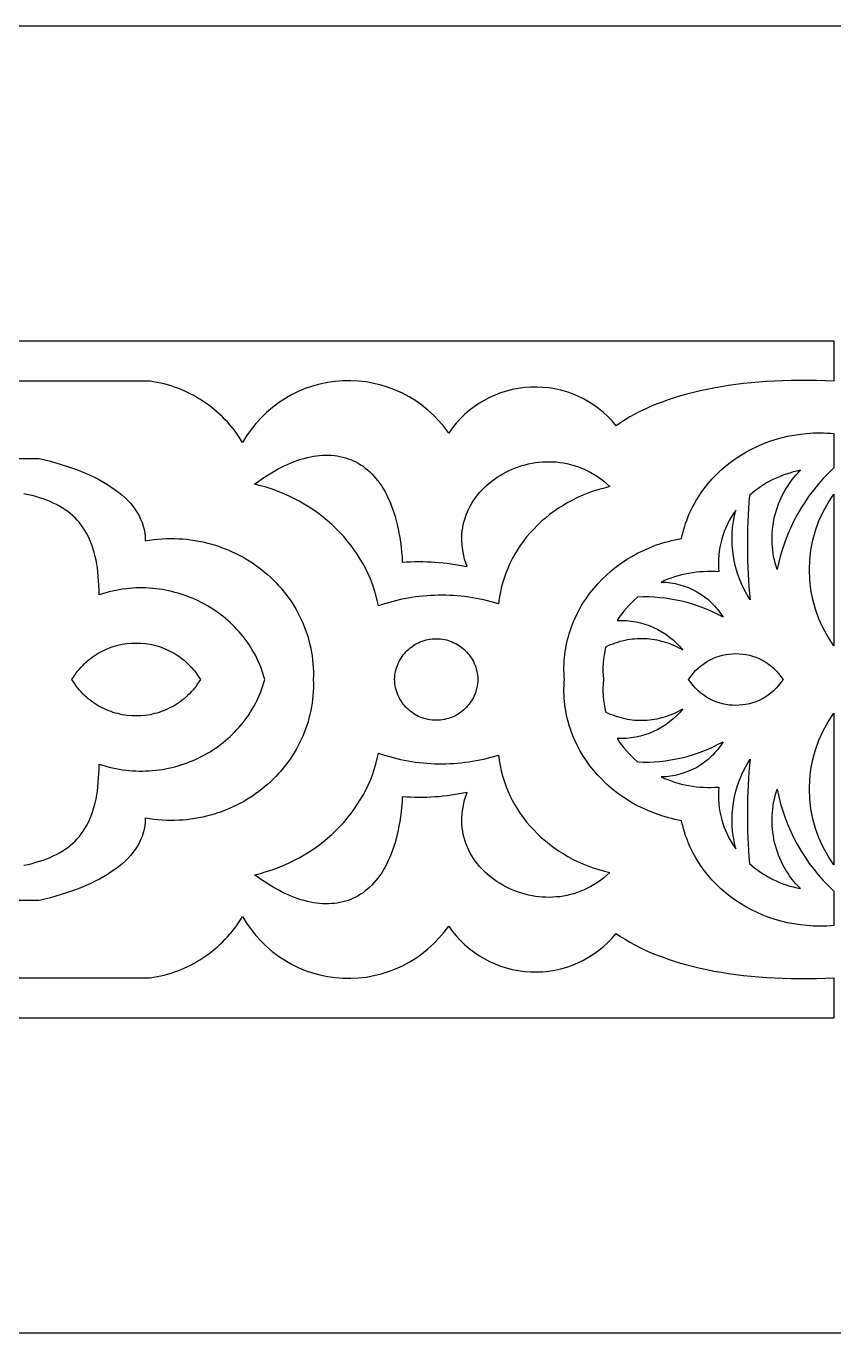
# Model space of a CAD drawing. Extents: x -375 to 375, y -213 to -78.
# Drawn here: x -83.4 to 0, y -212.5 to -77.5 of the extents above; entities that cross this region are included whole.
import ezdxf

# ---------------------------------------------------------------- set-up
doc = ezdxf.new("R2010")
doc.units = 0
doc.layers.add('LAYER_1', color=18, linetype='CONTINUOUS')

msp = doc.modelspace()

# ---------------------------------------------------------------- linework, layer by layer
at = {"layer": 'LAYER_1'}
for points in [[(-375, -212.51), (375, -212.51), (375, -77.51), (-375, -77.51)], [(-59.83, -124.84), (-59.48, -124.58), (-59.13, -124.33), (-58.78, -124.09), (-58.43, -123.87), (-58.09, -123.65), (-57.74, -123.45), (-57.4, -123.26), (-57.05, -123.08), (-56.71, -122.92), (-56.37, -122.76), (-56.04, -122.62), (-55.7, -122.49), (-55.37, -122.37), (-55.04, -122.26), (-54.71, -122.17), (-54.38, -122.08), (-54.06, -122.01), (-53.74, -121.95), (-53.42, -121.91), (-53.11, -121.87), (-52.8, -121.85), (-52.49, -121.84), (-52.19, -121.84), (-51.89, -121.85), (-51.59, -121.88), (-51.3, -121.92), (-51.01, -121.97), (-50.73, -122.03), (-50.45, -122.11), (-50.17, -122.2), (-49.9, -122.3), (-49.64, -122.41), (-49.38, -122.54), (-49.13, -122.68), (-48.88, -122.83), (-48.63, -122.99), (-48.39, -123.17), (-48.16, -123.36), (-47.93, -123.56), (-47.71, -123.77), (-47.5, -124), (-47.29, -124.24), (-47.09, -124.5), (-46.89, -124.76), (-46.7, -125.04), (-46.52, -125.34), (-46.35, -125.64), (-46.18, -125.96), (-46.02, -126.3), (-45.86, -126.64), (-45.72, -127), (-45.58, -127.37), (-45.45, -127.76), (-45.32, -128.16), (-45.21, -128.57), (-45.1, -129), (-45.01, -129.44), (-44.92, -129.89), (-44.84, -130.36), (-44.76, -130.84), (-44.7, -131.33), (-44.65, -131.84), (-44.6, -132.36), (-44.57, -132.89), (-44.14, -132.86), (-43.72, -132.84), (-43.3, -132.83), (-42.88, -132.82), (-42.46, -132.83), (-42.04, -132.84), (-41.62, -132.85), (-41.2, -132.88), (-40.78, -132.91), (-40.36, -132.95), (-39.94, -133), (-39.52, -133.05), (-39.11, -133.12), (-38.69, -133.19), (-38.28, -133.26), (-37.87, -133.35), (-38.01, -132.96), (-38.13, -132.58), (-38.23, -132.2), (-38.3, -131.83), (-38.36, -131.46), (-38.4, -131.09), (-38.43, -130.73), (-38.43, -130.37), (-38.41, -130.02), (-38.38, -129.67), (-38.33, -129.33), (-38.27, -128.99), (-38.19, -128.66), (-38.09, -128.33), (-37.98, -128.01), (-37.85, -127.69), (-37.71, -127.39), (-37.55, -127.09), (-37.38, -126.79), (-37.2, -126.51), (-37.01, -126.23), (-36.8, -125.96), (-36.58, -125.7), (-36.35, -125.45), (-36.11, -125.2), (-35.86, -124.97), (-35.6, -124.74), (-35.33, -124.52), (-35.05, -124.31), (-34.77, -124.12), (-34.47, -123.93), (-34.17, -123.75), (-33.86, -123.59), (-33.54, -123.43), (-33.22, -123.29), (-32.89, -123.15), (-32.56, -123.03), (-32.22, -122.92), (-31.87, -122.83), (-31.53, -122.74), (-31.17, -122.67), (-30.82, -122.61), (-30.46, -122.57), (-30.1, -122.53), (-29.74, -122.51), (-29.38, -122.51), (-29.02, -122.52), (-28.65, -122.54), (-28.29, -122.58), (-27.92, -122.63), (-27.56, -122.7), (-27.2, -122.79), (-26.84, -122.89), (-26.48, -123), (-26.13, -123.13), (-25.77, -123.28), (-25.43, -123.45), (-25.08, -123.63), (-24.74, -123.83), (-24.4, -124.04), (-24.07, -124.28), (-23.75, -124.53), (-23.43, -124.8), (-23.12, -125.09), (-23.7, -125.23), (-24.28, -125.39), (-24.84, -125.57), (-25.39, -125.76), (-25.93, -125.98), (-26.46, -126.22), (-26.98, -126.47), (-27.48, -126.74), (-27.97, -127.03), (-28.45, -127.33), (-28.91, -127.65), (-29.36, -127.98), (-29.79, -128.33), (-30.21, -128.7), (-30.62, -129.07), (-31, -129.47), (-31.37, -129.87), (-31.73, -130.29), (-32.06, -130.72), (-32.38, -131.16), (-32.68, -131.61), (-32.96, -132.08), (-33.22, -132.55), (-33.46, -133.03), (-33.68, -133.53), (-33.88, -134.03), (-34.06, -134.54), (-34.22, -135.06), (-34.36, -135.59), (-34.47, -136.12), (-34.57, -136.66), (-34.63, -137.21), (-35.01, -137.09), (-35.39, -136.99), (-35.78, -136.89), (-36.16, -136.8), (-36.55, -136.71), (-36.93, -136.64), (-37.32, -136.57), (-37.71, -136.51), (-38.1, -136.45), (-38.49, -136.41), (-38.89, -136.37), (-39.28, -136.34), (-39.67, -136.32), (-40.06, -136.31), (-40.46, -136.3), (-40.85, -136.31), (-41.25, -136.32), (-41.64, -136.33), (-42.03, -136.36), (-42.42, -136.39), (-42.81, -136.44), (-43.2, -136.48), (-43.59, -136.54), (-43.98, -136.61), (-44.37, -136.68), (-44.76, -136.76), (-45.14, -136.85), (-45.52, -136.94), (-45.9, -137.05), (-46.28, -137.16), (-46.66, -137.28), (-47.03, -137.41), (-47.16, -136.84), (-47.3, -136.27), (-47.47, -135.72), (-47.66, -135.17), (-47.87, -134.63), (-48.1, -134.1), (-48.35, -133.58), (-48.62, -133.07), (-48.91, -132.57), (-49.22, -132.08), (-49.54, -131.61), (-49.89, -131.14), (-50.25, -130.69), (-50.62, -130.25), (-51.02, -129.82), (-51.43, -129.4), (-51.85, -129), (-52.29, -128.61), (-52.75, -128.23), (-53.22, -127.87), (-53.7, -127.53), (-54.2, -127.2), (-54.71, -126.89), (-55.23, -126.59), (-55.77, -126.31), (-56.32, -126.04), (-56.88, -125.8), (-57.45, -125.57), (-58.03, -125.36), (-58.62, -125.16), (-59.22, -124.99)], [(-78.7, -145.01), (-78.55, -144.78), (-78.4, -144.56), (-78.25, -144.34), (-78.08, -144.13), (-77.92, -143.93), (-77.74, -143.73), (-77.57, -143.55), (-77.39, -143.37), (-77.2, -143.19), (-77.01, -143.03), (-76.81, -142.87), (-76.61, -142.72), (-76.41, -142.58), (-76.2, -142.44), (-75.99, -142.31), (-75.78, -142.19), (-75.56, -142.07), (-75.34, -141.97), (-75.12, -141.87), (-74.89, -141.78), (-74.66, -141.69), (-74.44, -141.62), (-74.2, -141.55), (-73.97, -141.48), (-73.5, -141.38), (-73.02, -141.31), (-72.55, -141.26), (-72.07, -141.25), (-71.59, -141.26), (-71.11, -141.31), (-70.63, -141.38), (-70.16, -141.48), (-69.93, -141.55), (-69.7, -141.62), (-69.47, -141.69), (-69.24, -141.78), (-69.01, -141.87), (-68.79, -141.97), (-68.57, -142.07), (-68.35, -142.19), (-68.14, -142.31), (-67.93, -142.44), (-67.72, -142.58), (-67.52, -142.72), (-67.32, -142.87), (-67.12, -143.03), (-66.93, -143.19), (-66.75, -143.37), (-66.56, -143.55), (-66.39, -143.73), (-66.21, -143.93), (-66.05, -144.13), (-65.88, -144.34), (-65.73, -144.56), (-65.58, -144.78), (-65.43, -145.01), (-65.58, -145.25), (-65.73, -145.47), (-65.88, -145.69), (-66.05, -145.9), (-66.21, -146.1), (-66.39, -146.29), (-66.56, -146.48), (-66.75, -146.66), (-66.93, -146.83), (-67.12, -147), (-67.32, -147.16), (-67.52, -147.31), (-67.72, -147.45), (-67.93, -147.59), (-68.14, -147.72), (-68.35, -147.84), (-68.57, -147.95), (-68.79, -148.06), (-69.01, -148.16), (-69.24, -148.25), (-69.47, -148.33), (-69.7, -148.41), (-69.93, -148.48), (-70.16, -148.54), (-70.63, -148.65), (-71.11, -148.72), (-71.59, -148.77), (-72.07, -148.78), (-72.55, -148.77), (-73.02, -148.72), (-73.5, -148.65), (-73.97, -148.54), (-74.2, -148.48), (-74.44, -148.41), (-74.66, -148.33), (-74.89, -148.25), (-75.12, -148.16), (-75.34, -148.06), (-75.56, -147.95), (-75.78, -147.84), (-75.99, -147.72), (-76.2, -147.59), (-76.41, -147.45), (-76.61, -147.31), (-76.81, -147.16), (-77.01, -147), (-77.2, -146.83), (-77.39, -146.66), (-77.57, -146.48), (-77.74, -146.29), (-77.92, -146.1), (-78.08, -145.9), (-78.25, -145.69), (-78.4, -145.47), (-78.55, -145.25)], [(-41.07, -140.8), (-40.85, -140.81), (-40.64, -140.82), (-40.42, -140.85), (-40.22, -140.89), (-40.01, -140.93), (-39.81, -140.99), (-39.62, -141.05), (-39.42, -141.13), (-39.24, -141.21), (-39.05, -141.3), (-38.87, -141.4), (-38.7, -141.51), (-38.54, -141.63), (-38.37, -141.75), (-38.22, -141.88), (-38.07, -142.02), (-37.93, -142.17), (-37.79, -142.32), (-37.67, -142.48), (-37.55, -142.64), (-37.43, -142.81), (-37.33, -142.99), (-37.23, -143.17), (-37.14, -143.36), (-37.06, -143.55), (-36.99, -143.75), (-36.93, -143.95), (-36.88, -144.15), (-36.83, -144.36), (-36.8, -144.58), (-36.78, -144.79), (-36.77, -145.01), (-36.78, -145.23), (-36.8, -145.45), (-36.83, -145.66), (-36.88, -145.87), (-36.93, -146.08), (-36.99, -146.28), (-37.06, -146.48), (-37.14, -146.67), (-37.23, -146.86), (-37.33, -147.04), (-37.43, -147.21), (-37.55, -147.38), (-37.67, -147.55), (-37.79, -147.71), (-37.93, -147.86), (-38.07, -148.01), (-38.22, -148.14), (-38.37, -148.28), (-38.54, -148.4), (-38.7, -148.52), (-38.87, -148.62), (-39.05, -148.72), (-39.24, -148.82), (-39.42, -148.9), (-39.62, -148.97), (-39.81, -149.04), (-40.01, -149.09), (-40.22, -149.14), (-40.42, -149.18), (-40.64, -149.2), (-40.85, -149.22), (-41.07, -149.23), (-41.28, -149.22), (-41.5, -149.2), (-41.71, -149.18), (-41.92, -149.14), (-42.12, -149.09), (-42.32, -149.04), (-42.52, -148.97), (-42.71, -148.9), (-42.9, -148.82), (-43.08, -148.72), (-43.26, -148.62), (-43.43, -148.52), (-43.6, -148.4), (-43.76, -148.28), (-43.91, -148.14), (-44.06, -148.01), (-44.2, -147.86), (-44.34, -147.71), (-44.47, -147.55), (-44.59, -147.38), (-44.7, -147.21), (-44.81, -147.04), (-44.9, -146.86), (-44.99, -146.67), (-45.07, -146.48), (-45.14, -146.28), (-45.2, -146.08), (-45.26, -145.87), (-45.3, -145.66), (-45.33, -145.45), (-45.35, -145.23), (-45.37, -145.01), (-45.35, -144.79), (-45.33, -144.58), (-45.3, -144.36), (-45.26, -144.15), (-45.2, -143.95), (-45.14, -143.75), (-45.07, -143.55), (-44.99, -143.36), (-44.9, -143.17), (-44.81, -142.99), (-44.7, -142.81), (-44.59, -142.64), (-44.47, -142.48), (-44.34, -142.32), (-44.2, -142.17), (-44.06, -142.02), (-43.91, -141.88), (-43.76, -141.75), (-43.6, -141.63), (-43.43, -141.51), (-43.26, -141.4), (-43.08, -141.3), (-42.9, -141.21), (-42.71, -141.13), (-42.52, -141.05), (-42.32, -140.99), (-42.12, -140.93), (-41.92, -140.89), (-41.71, -140.85), (-41.5, -140.82), (-41.28, -140.81)], [(-15, -145.01), (-14.77, -144.69), (-14.53, -144.39), (-14.28, -144.1), (-14.01, -143.84), (-13.73, -143.6), (-13.44, -143.38), (-13.14, -143.19), (-12.83, -143.01), (-12.5, -142.85), (-12.18, -142.72), (-11.84, -142.6), (-11.5, -142.51), (-11.16, -142.43), (-10.81, -142.38), (-10.46, -142.35), (-10.11, -142.34), (-9.76, -142.35), (-9.41, -142.38), (-9.07, -142.43), (-8.72, -142.51), (-8.39, -142.6), (-8.05, -142.72), (-7.72, -142.85), (-7.4, -143.01), (-7.09, -143.19), (-6.79, -143.38), (-6.5, -143.6), (-6.22, -143.84), (-5.95, -144.11), (-5.7, -144.39), (-5.46, -144.69), (-5.24, -145.01), (-5.46, -145.34), (-5.7, -145.64), (-5.95, -145.92), (-6.22, -146.18), (-6.5, -146.42), (-6.79, -146.64), (-7.09, -146.84), (-7.4, -147.02), (-7.72, -147.17), (-8.05, -147.31), (-8.39, -147.43), (-8.72, -147.52), (-9.07, -147.59), (-9.41, -147.64), (-9.76, -147.68), (-10.11, -147.69), (-10.46, -147.68), (-10.81, -147.65), (-11.16, -147.59), (-11.5, -147.52), (-11.84, -147.43), (-12.18, -147.31), (-12.5, -147.18), (-12.83, -147.02), (-13.14, -146.84), (-13.44, -146.64), (-13.73, -146.42), (-14.01, -146.18), (-14.28, -145.92), (-14.53, -145.64), (-14.77, -145.34)], [(-47.03, -152.62), (-46.66, -152.75), (-46.28, -152.87), (-45.9, -152.98), (-45.52, -153.08), (-45.14, -153.18), (-44.76, -153.27), (-44.37, -153.35), (-43.98, -153.42), (-43.59, -153.49), (-43.2, -153.54), (-42.81, -153.59), (-42.42, -153.63), (-42.03, -153.67), (-41.64, -153.69), (-41.25, -153.71), (-40.85, -153.72), (-40.46, -153.72), (-40.06, -153.72), (-39.67, -153.7), (-39.28, -153.68), (-38.89, -153.65), (-38.49, -153.62), (-38.1, -153.57), (-37.71, -153.52), (-37.32, -153.46), (-36.93, -153.39), (-36.55, -153.32), (-36.16, -153.23), (-35.78, -153.14), (-35.39, -153.04), (-35.01, -152.93), (-34.63, -152.82), (-34.57, -153.36), (-34.47, -153.91), (-34.36, -154.44), (-34.22, -154.97), (-34.06, -155.49), (-33.88, -156), (-33.68, -156.5), (-33.46, -156.99), (-33.22, -157.48), (-32.96, -157.95), (-32.68, -158.41), (-32.38, -158.87), (-32.06, -159.31), (-31.73, -159.74), (-31.37, -160.16), (-31, -160.56), (-30.62, -160.95), (-30.21, -161.33), (-29.79, -161.69), (-29.36, -162.04), (-28.91, -162.38), (-28.45, -162.7), (-27.97, -163), (-27.48, -163.29), (-26.98, -163.56), (-26.46, -163.81), (-25.93, -164.05), (-25.39, -164.26), (-24.84, -164.46), (-24.28, -164.64), (-23.7, -164.8), (-23.12, -164.94), (-23.43, -165.23), (-23.75, -165.5), (-24.07, -165.75), (-24.4, -165.98), (-24.74, -166.2), (-25.08, -166.4), (-25.43, -166.58), (-25.77, -166.75), (-26.13, -166.89), (-26.48, -167.03), (-26.84, -167.14), (-27.2, -167.24), (-27.56, -167.32), (-27.92, -167.39), (-28.29, -167.45), (-28.65, -167.48), (-29.02, -167.51), (-29.38, -167.52), (-29.74, -167.51), (-30.1, -167.49), (-30.46, -167.46), (-30.82, -167.42), (-31.17, -167.36), (-31.53, -167.29), (-31.87, -167.2), (-32.22, -167.1), (-32.56, -166.99), (-32.89, -166.87), (-33.22, -166.74), (-33.54, -166.6), (-33.86, -166.44), (-34.17, -166.27), (-34.47, -166.1), (-34.77, -165.91), (-35.05, -165.71), (-35.33, -165.51), (-35.6, -165.29), (-35.86, -165.06), (-36.11, -164.83), (-36.35, -164.58), (-36.58, -164.33), (-36.8, -164.07), (-37.01, -163.8), (-37.2, -163.52), (-37.38, -163.23), (-37.55, -162.94), (-37.71, -162.64), (-37.85, -162.33), (-37.98, -162.02), (-38.09, -161.7), (-38.19, -161.37), (-38.27, -161.04), (-38.33, -160.7), (-38.38, -160.36), (-38.41, -160.01), (-38.43, -159.66), (-38.43, -159.3), (-38.4, -158.93), (-38.36, -158.57), (-38.3, -158.2), (-38.23, -157.82), (-38.13, -157.44), (-38.01, -157.06), (-37.87, -156.68), (-38.28, -156.76), (-38.69, -156.84), (-39.11, -156.91), (-39.52, -156.97), (-39.94, -157.03), (-40.36, -157.08), (-40.78, -157.12), (-41.2, -157.15), (-41.62, -157.17), (-42.04, -157.19), (-42.46, -157.2), (-42.88, -157.2), (-43.3, -157.2), (-43.72, -157.18), (-44.14, -157.16), (-44.57, -157.13), (-44.6, -157.67), (-44.65, -158.19), (-44.7, -158.7), (-44.76, -159.19), (-44.84, -159.67), (-44.92, -160.14), (-45.01, -160.59), (-45.1, -161.03), (-45.21, -161.46), (-45.32, -161.87), (-45.45, -162.27), (-45.58, -162.65), (-45.72, -163.03), (-45.86, -163.38), (-46.02, -163.73), (-46.18, -164.06), (-46.35, -164.38), (-46.52, -164.69), (-46.7, -164.98), (-46.89, -165.26), (-47.09, -165.53), (-47.29, -165.78), (-47.5, -166.02), (-47.71, -166.25), (-47.93, -166.47), (-48.16, -166.67), (-48.39, -166.86), (-48.63, -167.04), (-48.88, -167.2), (-49.13, -167.35), (-49.38, -167.49), (-49.64, -167.62), (-49.9, -167.73), (-50.17, -167.83), (-50.45, -167.92), (-50.73, -167.99), (-51.01, -168.06), (-51.3, -168.11), (-51.59, -168.15), (-51.89, -168.17), (-52.19, -168.19), (-52.49, -168.19), (-52.8, -168.18), (-53.11, -168.16), (-53.42, -168.12), (-53.74, -168.07), (-54.06, -168.01), (-54.38, -167.94), (-54.71, -167.86), (-55.04, -167.76), (-55.37, -167.66), (-55.7, -167.54), (-56.04, -167.41), (-56.37, -167.26), (-56.71, -167.11), (-57.05, -166.94), (-57.4, -166.76), (-57.74, -166.57), (-58.09, -166.37), (-58.43, -166.16), (-58.78, -165.93), (-59.13, -165.7), (-59.48, -165.45), (-59.83, -165.19), (-59.22, -165.04), (-58.62, -164.86), (-58.03, -164.67), (-57.45, -164.46), (-56.88, -164.23), (-56.32, -163.98), (-55.77, -163.72), (-55.23, -163.44), (-54.71, -163.14), (-54.2, -162.83), (-53.7, -162.5), (-53.22, -162.15), (-52.75, -161.79), (-52.29, -161.42), (-51.85, -161.03), (-51.43, -160.63), (-51.02, -160.21), (-50.62, -159.78), (-50.25, -159.34), (-49.89, -158.89), (-49.54, -158.42), (-49.22, -157.94), (-48.91, -157.45), (-48.62, -156.95), (-48.35, -156.44), (-48.1, -155.92), (-47.87, -155.4), (-47.66, -154.86), (-47.47, -154.31), (-47.3, -153.75), (-47.16, -153.19)]]:
    msp.add_lwpolyline(points, close=True, dxfattribs=at)
for points in [[(-159.89, -110.01), (0, -110.01), (0.01, -110.01), (0, -114.2), (-0.9, -114.16), (-1.79, -114.13), (-2.68, -114.11), (-3.55, -114.11), (-4.41, -114.12), (-5.26, -114.15), (-6.1, -114.18), (-6.93, -114.23), (-7.75, -114.29), (-8.55, -114.36), (-9.34, -114.45), (-10.12, -114.54), (-10.89, -114.65), (-11.64, -114.77), (-12.38, -114.9), (-13.1, -115.04), (-13.81, -115.19), (-14.5, -115.36), (-15.18, -115.53), (-15.84, -115.72), (-16.49, -115.92), (-17.12, -116.13), (-17.74, -116.35), (-18.34, -116.58), (-18.92, -116.82), (-19.48, -117.07), (-20.03, -117.33), (-20.56, -117.6), (-21.07, -117.88), (-21.56, -118.17), (-22.03, -118.48), (-22.48, -118.79, 0.503857), (-39.78, -119.55, 0.551965), (-61.08, -120.52), (-61.28, -120.2), (-61.48, -119.88), (-61.7, -119.58), (-61.92, -119.27), (-62.16, -118.98), (-62.39, -118.69), (-62.64, -118.41), (-62.89, -118.14), (-63.15, -117.88), (-63.42, -117.62), (-63.7, -117.38), (-63.98, -117.14), (-64.26, -116.9), (-64.55, -116.68), (-64.85, -116.47), (-65.16, -116.26), (-65.47, -116.06), (-65.78, -115.87), (-66.1, -115.69), (-66.42, -115.52), (-66.75, -115.36), (-67.09, -115.2), (-67.42, -115.06), (-67.77, -114.93), (-68.11, -114.8), (-68.46, -114.68), (-68.81, -114.58), (-69.17, -114.48), (-69.53, -114.39), (-69.89, -114.32), (-70.26, -114.25), (-70.62, -114.19), (-157.5, -114.2, -0.10951)], [(-157.5, -175.83), (-70.62, -175.83), (-70.26, -175.78), (-69.89, -175.71), (-69.53, -175.63), (-69.17, -175.55), (-68.81, -175.45), (-68.46, -175.34), (-68.11, -175.23), (-67.77, -175.1), (-67.42, -174.97), (-67.09, -174.82), (-66.75, -174.67), (-66.42, -174.51), (-66.1, -174.34), (-65.78, -174.15), (-65.47, -173.97), (-65.16, -173.77), (-64.85, -173.56), (-64.55, -173.35), (-64.26, -173.12), (-63.98, -172.89), (-63.7, -172.65), (-63.42, -172.4), (-63.15, -172.15), (-62.89, -171.88), (-62.64, -171.61), (-62.39, -171.33), (-62.16, -171.05), (-61.92, -170.75), (-61.7, -170.45), (-61.48, -170.14), (-61.28, -169.83), (-61.08, -169.5, 0.551965), (-39.78, -170.48, 0.503857), (-22.48, -171.24), (-22.03, -171.55), (-21.56, -171.85), (-21.07, -172.15), (-20.56, -172.43), (-20.03, -172.7), (-19.48, -172.96), (-18.92, -173.21), (-18.34, -173.45), (-17.74, -173.68), (-17.12, -173.9), (-16.49, -174.11), (-15.84, -174.31), (-15.18, -174.49), (-14.5, -174.67), (-13.81, -174.83), (-13.1, -174.99), (-12.38, -175.13), (-11.64, -175.26), (-10.89, -175.38), (-10.12, -175.49), (-9.34, -175.58), (-8.55, -175.66), (-7.75, -175.74), (-6.93, -175.8), (-6.1, -175.84), (-5.26, -175.88), (-4.41, -175.9), (-3.55, -175.91), (-2.68, -175.91), (-1.79, -175.9), (-0.9, -175.87), (0, -175.83), (0.01, -180.01), (0, -180.01), (-159.89, -180.01)]]:
    msp.add_lwpolyline(points, format="xyb", dxfattribs=at)
for points in [[(-15.72, -130.43), (-15.65, -130.11), (-15.57, -129.8), (-15.49, -129.49), (-15.4, -129.18), (-15.3, -128.88), (-15.19, -128.58), (-15.08, -128.28), (-14.96, -127.98), (-14.83, -127.69), (-14.69, -127.41), (-14.55, -127.13), (-14.4, -126.85), (-14.25, -126.57), (-14.09, -126.3), (-13.92, -126.04), (-13.74, -125.77), (-13.56, -125.51), (-13.37, -125.26), (-12.98, -124.77), (-12.57, -124.29), (-12.13, -123.83), (-11.67, -123.4), (-11.19, -122.98), (-10.69, -122.58), (-10.17, -122.21), (-9.63, -121.86), (-9.07, -121.52), (-8.5, -121.22), (-7.92, -120.93), (-7.32, -120.67), (-6.7, -120.44), (-6.07, -120.23), (-5.44, -120.05), (-4.78, -119.89), (-4.12, -119.76), (-3.45, -119.66), (-2.78, -119.59), (-2.09, -119.54), (-1.74, -119.53), (-1.4, -119.53), (-1.05, -119.54), (-0.7, -119.55), (-0.35, -119.57), (0, -119.6), (0, -123.15, 0.157962), (-5.85, -133.66), (-5.96, -133.32), (-6.06, -132.98), (-6.14, -132.64), (-6.21, -132.3), (-6.27, -131.95), (-6.31, -131.61), (-6.34, -131.26), (-6.37, -130.92), (-6.37, -130.57), (-6.37, -130.23), (-6.36, -129.88), (-6.33, -129.54), (-6.29, -129.2), (-6.24, -128.86), (-6.18, -128.52), (-6.11, -128.18), (-6.02, -127.85), (-5.93, -127.52), (-5.82, -127.2), (-5.7, -126.88), (-5.57, -126.56), (-5.43, -126.24), (-5.28, -125.93), (-5.12, -125.63), (-4.95, -125.33), (-4.76, -125.04), (-4.57, -124.75), (-4.36, -124.46), (-4.15, -124.19), (-3.92, -123.92), (-3.69, -123.66), (-3.44, -123.4), (-3.82, -123.48), (-4.19, -123.57), (-4.55, -123.68), (-4.92, -123.79), (-5.27, -123.92), (-5.62, -124.06), (-5.96, -124.21), (-6.3, -124.36), (-6.62, -124.53), (-6.95, -124.71), (-7.26, -124.9), (-7.56, -125.1), (-7.86, -125.31), (-8.15, -125.53), (-8.43, -125.76), (-8.71, -125.99, 0.04627), (-8.64, -136.79, -0.208693), (-10.13, -127.51), (-10.37, -127.87), (-10.59, -128.23), (-10.8, -128.6), (-10.99, -128.97), (-11.16, -129.35), (-11.32, -129.74), (-11.46, -130.13), (-11.58, -130.53), (-11.68, -130.94), (-11.76, -131.35), (-11.83, -131.76), (-11.88, -132.18), (-11.9, -132.6), (-11.91, -133.03), (-11.9, -133.46), (-11.86, -133.9), (-12.26, -133.87), (-12.66, -133.86), (-13.06, -133.86), (-13.45, -133.88), (-13.84, -133.9), (-14.22, -133.94), (-14.61, -133.99), (-14.98, -134.05), (-15.36, -134.13), (-15.72, -134.21), (-16.09, -134.31), (-16.44, -134.42), (-16.8, -134.53), (-17.14, -134.66), (-17.48, -134.8), (-17.82, -134.95), (-17.57, -134.96), (-17.33, -134.97), (-17.09, -134.99), (-16.85, -135.02), (-16.61, -135.06), (-16.38, -135.11), (-16.14, -135.16), (-15.91, -135.22), (-15.46, -135.36), (-15.01, -135.52), (-14.58, -135.72), (-14.16, -135.94), (-13.75, -136.19), (-13.36, -136.46), (-12.99, -136.76), (-12.81, -136.92), (-12.64, -137.08), (-12.47, -137.25), (-12.31, -137.42), (-12.15, -137.6), (-11.99, -137.79), (-11.85, -137.98), (-11.7, -138.18), (-11.57, -138.38), (-11.44, -138.59), (-11.95, -138.31), (-12.46, -138.06), (-12.99, -137.82), (-13.52, -137.61), (-14.06, -137.41), (-14.6, -137.23), (-15.15, -137.07), (-15.71, -136.93), (-16.27, -136.81), (-16.83, -136.7), (-17.4, -136.62), (-17.97, -136.56), (-18.54, -136.51), (-19.11, -136.49), (-19.69, -136.48), (-20.26, -136.5), (-20.57, -136.77), (-20.87, -137.05), (-21.15, -137.34), (-21.42, -137.64), (-21.68, -137.95), (-21.93, -138.26), (-22.17, -138.59), (-22.39, -138.92), (-21.89, -138.91), (-21.41, -138.93), (-20.92, -138.98), (-20.44, -139.05), (-19.97, -139.16), (-19.51, -139.29), (-19.06, -139.45), (-18.61, -139.63), (-18.18, -139.84), (-17.76, -140.08), (-17.36, -140.34), (-16.97, -140.63), (-16.59, -140.93), (-16.24, -141.27), (-15.9, -141.62), (-15.58, -142), (-15.81, -141.86), (-16.04, -141.74), (-16.28, -141.62), (-16.52, -141.51), (-16.76, -141.41), (-17.01, -141.31), (-17.25, -141.23), (-17.5, -141.15), (-17.75, -141.08), (-18, -141.02), (-18.26, -140.96), (-18.51, -140.91), (-18.77, -140.88), (-19.02, -140.85), (-19.28, -140.82), (-19.54, -140.81), (-19.8, -140.8), (-20.05, -140.8), (-20.31, -140.81), (-20.57, -140.83), (-20.83, -140.86), (-21.08, -140.89), (-21.34, -140.93), (-21.59, -140.98), (-21.85, -141.04), (-22.1, -141.1), (-22.35, -141.18), (-22.6, -141.26), (-22.84, -141.35), (-23.09, -141.44), (-23.33, -141.55), (-23.57, -141.66), (-23.66, -142.07), (-23.73, -142.47), (-23.79, -142.89), (-23.83, -143.3), (-23.84, -143.73), (-23.84, -144.15), (-23.82, -144.58), (-23.78, -145.01), (-23.82, -145.45), (-23.84, -145.88), (-23.84, -146.3), (-23.83, -146.72), (-23.79, -147.14), (-23.73, -147.55), (-23.66, -147.96), (-23.57, -148.36), (-23.33, -148.48), (-23.09, -148.58), (-22.84, -148.68), (-22.6, -148.77), (-22.35, -148.85), (-22.1, -148.92), (-21.85, -148.99), (-21.59, -149.05), (-21.34, -149.1), (-21.08, -149.14), (-20.83, -149.17), (-20.57, -149.2), (-20.31, -149.21), (-20.05, -149.22), (-19.8, -149.23), (-19.54, -149.22), (-19.28, -149.2), (-19.02, -149.18), (-18.77, -149.15), (-18.51, -149.11), (-18.26, -149.07), (-18, -149.01), (-17.75, -148.95), (-17.5, -148.88), (-17.25, -148.8), (-17.01, -148.71), (-16.76, -148.62), (-16.52, -148.52), (-16.28, -148.41), (-16.04, -148.29), (-15.81, -148.16), (-15.58, -148.03), (-15.9, -148.41), (-16.24, -148.76), (-16.59, -149.09), (-16.97, -149.4), (-17.36, -149.69), (-17.76, -149.95), (-18.18, -150.18), (-18.61, -150.39), (-19.06, -150.58), (-19.51, -150.74), (-19.97, -150.87), (-20.44, -150.97), (-20.92, -151.05), (-21.41, -151.1), (-21.89, -151.11), (-22.39, -151.1), (-22.17, -151.44), (-21.93, -151.76), (-21.68, -152.08), (-21.42, -152.39), (-21.15, -152.69), (-20.87, -152.98), (-20.57, -153.26), (-20.26, -153.53), (-19.69, -153.54), (-19.11, -153.54), (-18.54, -153.51), (-17.97, -153.47), (-17.4, -153.41), (-16.83, -153.32), (-16.27, -153.22), (-15.71, -153.1), (-15.15, -152.96), (-14.6, -152.8), (-14.06, -152.62), (-13.52, -152.42), (-12.99, -152.2), (-12.46, -151.97), (-11.95, -151.71), (-11.44, -151.44), (-11.57, -151.65), (-11.7, -151.85), (-11.85, -152.05), (-11.99, -152.24), (-12.15, -152.42), (-12.31, -152.6), (-12.47, -152.78), (-12.64, -152.95), (-12.81, -153.11), (-12.99, -153.27), (-13.36, -153.57), (-13.75, -153.84), (-14.16, -154.09), (-14.58, -154.31), (-15.01, -154.5), (-15.46, -154.67), (-15.68, -154.74), (-15.91, -154.81), (-16.14, -154.87), (-16.38, -154.92), (-16.61, -154.97), (-16.85, -155), (-17.09, -155.03), (-17.33, -155.06), (-17.57, -155.07), (-17.82, -155.08), (-17.48, -155.23), (-17.14, -155.36), (-16.8, -155.49), (-16.44, -155.61), (-16.09, -155.72), (-15.72, -155.82), (-15.36, -155.9), (-14.98, -155.97), (-14.61, -156.04), (-14.22, -156.09), (-13.84, -156.13), (-13.45, -156.15), (-13.06, -156.16), (-12.66, -156.16), (-12.26, -156.15), (-11.86, -156.13), (-11.9, -156.56), (-11.91, -156.99), (-11.9, -157.42), (-11.88, -157.85), (-11.83, -158.27), (-11.76, -158.68), (-11.68, -159.09), (-11.58, -159.5), (-11.46, -159.9), (-11.32, -160.29), (-11.16, -160.68), (-10.99, -161.06), (-10.8, -161.43), (-10.59, -161.8), (-10.37, -162.16), (-10.13, -162.51, -0.208693), (-8.64, -153.24, 0.04627), (-8.71, -164.03), (-8.43, -164.27), (-8.15, -164.5), (-7.86, -164.72), (-7.56, -164.92), (-7.26, -165.12), (-6.95, -165.31), (-6.62, -165.49), (-6.3, -165.66), (-5.96, -165.82), (-5.62, -165.97), (-5.27, -166.11), (-4.92, -166.23), (-4.55, -166.35), (-4.19, -166.45), (-3.82, -166.54), (-3.44, -166.62), (-3.69, -166.37), (-3.92, -166.11), (-4.15, -165.84), (-4.36, -165.56), (-4.57, -165.28), (-4.76, -164.99), (-4.95, -164.7), (-5.12, -164.4), (-5.28, -164.09), (-5.43, -163.78), (-5.57, -163.47), (-5.7, -163.15), (-5.82, -162.83), (-5.93, -162.5), (-6.02, -162.17), (-6.11, -161.84), (-6.18, -161.51), (-6.24, -161.17), (-6.29, -160.83), (-6.33, -160.49), (-6.36, -160.15), (-6.37, -159.8), (-6.37, -159.46), (-6.37, -159.11), (-6.34, -158.77), (-6.31, -158.42), (-6.27, -158.07), (-6.21, -157.73), (-6.14, -157.39), (-6.06, -157.04), (-5.96, -156.7), (-5.85, -156.36, 0.157962), (0, -166.88), (0, -170.43), (-0.35, -170.46), (-0.7, -170.48), (-1.05, -170.49), (-1.4, -170.5), (-1.74, -170.49), (-2.09, -170.48), (-2.78, -170.44), (-3.45, -170.37), (-4.12, -170.27), (-4.78, -170.14), (-5.44, -169.98), (-6.07, -169.8), (-6.7, -169.59), (-7.32, -169.35), (-7.92, -169.09), (-8.5, -168.81), (-9.07, -168.5), (-9.63, -168.17), (-10.17, -167.82), (-10.69, -167.44), (-11.19, -167.05), (-11.67, -166.63), (-12.13, -166.19), (-12.57, -165.74), (-12.98, -165.26), (-13.37, -164.77), (-13.56, -164.51), (-13.74, -164.25), (-13.92, -163.99), (-14.09, -163.73), (-14.25, -163.45), (-14.4, -163.18), (-14.55, -162.9), (-14.69, -162.62), (-14.83, -162.33), (-14.96, -162.04), (-15.08, -161.75), (-15.19, -161.45), (-15.3, -161.15), (-15.4, -160.85), (-15.49, -160.54), (-15.57, -160.23), (-15.65, -159.91), (-15.72, -159.6), (-16.07, -159.53), (-16.41, -159.46), (-16.75, -159.38), (-17.09, -159.29), (-17.43, -159.2), (-17.76, -159.09), (-18.41, -158.87), (-19.05, -158.63), (-19.67, -158.35), (-20.27, -158.06), (-20.85, -157.74), (-21.42, -157.39), (-21.97, -157.03), (-22.49, -156.64), (-23, -156.24), (-23.48, -155.81), (-23.94, -155.36), (-24.38, -154.9), (-24.8, -154.42), (-25.19, -153.92), (-25.56, -153.41), (-25.91, -152.88), (-26.23, -152.34), (-26.52, -151.79), (-26.78, -151.22), (-26.91, -150.93), (-27.02, -150.64), (-27.13, -150.35), (-27.23, -150.05), (-27.33, -149.75), (-27.41, -149.45), (-27.49, -149.14), (-27.57, -148.84), (-27.63, -148.53), (-27.69, -148.22), (-27.74, -147.9), (-27.78, -147.59), (-27.81, -147.27), (-27.84, -146.95), (-27.86, -146.63), (-27.87, -146.31), (-27.87, -145.99), (-27.86, -145.67), (-27.85, -145.34), (-27.83, -145.01), (-27.85, -144.69), (-27.86, -144.36), (-27.87, -144.04), (-27.87, -143.71), (-27.86, -143.39), (-27.84, -143.07), (-27.81, -142.75), (-27.78, -142.44), (-27.74, -142.12), (-27.69, -141.81), (-27.63, -141.5), (-27.57, -141.19), (-27.49, -140.88), (-27.41, -140.58), (-27.33, -140.28), (-27.23, -139.98), (-27.13, -139.68), (-27.02, -139.39), (-26.91, -139.1), (-26.78, -138.81), (-26.52, -138.24), (-26.23, -137.68), (-25.91, -137.14), (-25.56, -136.62), (-25.19, -136.1), (-24.8, -135.61), (-24.38, -135.13), (-23.94, -134.66), (-23.48, -134.22), (-23, -133.79), (-22.49, -133.39), (-21.97, -133), (-21.42, -132.63), (-20.85, -132.29), (-20.27, -131.97), (-19.67, -131.67), (-19.05, -131.4), (-18.41, -131.15), (-17.76, -130.93), (-17.43, -130.83), (-17.09, -130.74), (-16.75, -130.65), (-16.41, -130.57), (-16.07, -130.5)], [(0.01, -125.86), (0.01, -141.53), (0, -141.53, -0.321249), (0, -125.85)], [(0.01, -148.5), (0.01, -164.17), (0, -164.17, -0.321249), (0, -148.5)]]:
    msp.add_lwpolyline(points, format="xyb", close=True, dxfattribs=at)
for points in [[(-105.25, -122.17), (-82.07, -122.17), (-81.49, -122.31), (-80.91, -122.46), (-80.35, -122.62), (-79.8, -122.79), (-79.26, -122.96), (-78.74, -123.14), (-78.22, -123.33), (-77.72, -123.53), (-77.23, -123.73), (-76.76, -123.94), (-76.3, -124.16), (-75.86, -124.39), (-75.43, -124.63), (-75.02, -124.87), (-74.63, -125.13), (-74.25, -125.39), (-73.89, -125.66), (-73.56, -125.93), (-73.24, -126.22), (-72.94, -126.51), (-72.66, -126.81), (-72.4, -127.12), (-72.17, -127.44), (-71.95, -127.77), (-71.76, -128.1), (-71.6, -128.45), (-71.45, -128.8), (-71.34, -129.16), (-71.24, -129.53), (-71.18, -129.9), (-71.14, -130.29), (-71.12, -130.69), (-70.68, -130.61), (-70.25, -130.56), (-69.81, -130.51), (-69.38, -130.48), (-68.95, -130.46), (-68.52, -130.45), (-68.09, -130.45), (-67.67, -130.47), (-67.25, -130.49), (-66.83, -130.53), (-66.42, -130.58), (-66, -130.64), (-65.6, -130.71), (-65.19, -130.79), (-64.8, -130.88), (-64.4, -130.99), (-64.01, -131.1), (-63.62, -131.22), (-63.24, -131.36), (-62.87, -131.5), (-62.49, -131.65), (-62.13, -131.81), (-61.77, -131.98), (-61.41, -132.16), (-61.06, -132.35), (-60.72, -132.55), (-60.38, -132.76), (-60.05, -132.97), (-59.72, -133.2), (-59.4, -133.43), (-59.09, -133.67), (-58.79, -133.92), (-58.49, -134.17), (-58.2, -134.44), (-57.92, -134.71), (-57.64, -134.98), (-57.38, -135.27), (-57.12, -135.56), (-56.87, -135.86), (-56.62, -136.16), (-56.39, -136.47), (-56.16, -136.79), (-55.95, -137.11), (-55.74, -137.44), (-55.54, -137.78), (-55.35, -138.12), (-55.18, -138.46), (-55.01, -138.81), (-54.85, -139.17), (-54.7, -139.53), (-54.56, -139.9), (-54.43, -140.27), (-54.31, -140.64), (-54.21, -141.02), (-54.11, -141.41), (-54.02, -141.79), (-53.95, -142.18), (-53.89, -142.58), (-53.84, -142.98), (-53.8, -143.38), (-53.77, -143.78), (-53.76, -144.19), (-53.76, -144.6), (-53.77, -145.01), (-53.76, -145.43), (-53.76, -145.84), (-53.77, -146.24), (-53.8, -146.65), (-53.84, -147.05), (-53.89, -147.45), (-53.95, -147.84), (-54.02, -148.23), (-54.11, -148.62), (-54.21, -149), (-54.31, -149.38), (-54.43, -149.76), (-54.56, -150.13), (-54.7, -150.5), (-54.85, -150.86), (-55.01, -151.21), (-55.18, -151.56), (-55.35, -151.91), (-55.54, -152.25), (-55.74, -152.59), (-55.95, -152.91), (-56.16, -153.24), (-56.39, -153.55), (-56.62, -153.87), (-56.87, -154.17), (-57.12, -154.47), (-57.38, -154.76), (-57.64, -155.04), (-57.92, -155.32), (-58.2, -155.59), (-58.49, -155.85), (-58.79, -156.11), (-59.09, -156.36), (-59.4, -156.6), (-59.72, -156.83), (-60.05, -157.05), (-60.38, -157.27), (-60.72, -157.48), (-61.06, -157.67), (-61.41, -157.86), (-61.77, -158.04), (-62.13, -158.21), (-62.49, -158.38), (-62.87, -158.53), (-63.24, -158.67), (-63.62, -158.8), (-64.01, -158.93), (-64.4, -159.04), (-64.8, -159.14), (-65.19, -159.24), (-65.6, -159.32), (-66, -159.39), (-66.42, -159.45), (-66.83, -159.5), (-67.25, -159.54), (-67.67, -159.56), (-68.09, -159.58), (-68.52, -159.58), (-68.95, -159.57), (-69.38, -159.55), (-69.81, -159.52), (-70.25, -159.47), (-70.68, -159.41), (-71.12, -159.34), (-71.14, -159.74), (-71.18, -160.12), (-71.24, -160.5), (-71.34, -160.87), (-71.45, -161.23), (-71.6, -161.58), (-71.76, -161.92), (-71.95, -162.26), (-72.17, -162.59), (-72.4, -162.9), (-72.66, -163.21), (-72.94, -163.52), (-73.24, -163.81), (-73.56, -164.09), (-73.89, -164.37), (-74.25, -164.64), (-74.63, -164.9), (-75.02, -165.15), (-75.43, -165.4), (-75.86, -165.63), (-76.3, -165.86), (-76.76, -166.08), (-77.23, -166.3), (-77.72, -166.5), (-78.22, -166.7), (-78.74, -166.89), (-79.26, -167.07), (-79.8, -167.24), (-80.35, -167.41), (-80.91, -167.56), (-81.49, -167.71), (-82.07, -167.86), (-105.25, -167.85)], [(-83.66, -164.2), (-83.23, -164.11), (-82.82, -164.01), (-82.42, -163.9), (-82.04, -163.79), (-81.66, -163.67), (-81.3, -163.53), (-80.96, -163.39), (-80.62, -163.24), (-80.3, -163.09), (-79.99, -162.92), (-79.69, -162.74), (-79.4, -162.55), (-79.13, -162.36), (-78.87, -162.15), (-78.62, -161.93), (-78.38, -161.71), (-78.15, -161.47), (-77.93, -161.22), (-77.73, -160.96), (-77.54, -160.69), (-77.35, -160.41), (-77.18, -160.12), (-77.03, -159.82), (-76.88, -159.5), (-76.74, -159.17), (-76.61, -158.83), (-76.5, -158.48), (-76.39, -158.12), (-76.3, -157.74), (-76.21, -157.35), (-76.14, -156.95), (-76.07, -156.54), (-76.02, -156.11), (-75.98, -155.67), (-75.94, -155.21), (-75.92, -154.74), (-75.9, -154.26), (-75.9, -153.76), (-75.55, -153.87), (-75.21, -153.97), (-74.86, -154.07), (-74.51, -154.15), (-74.16, -154.22), (-73.82, -154.28), (-73.47, -154.34), (-73.12, -154.38), (-72.78, -154.42), (-72.43, -154.44), (-72.08, -154.46), (-71.74, -154.47), (-71.4, -154.47), (-71.06, -154.46), (-70.72, -154.45), (-70.38, -154.42), (-70.04, -154.39), (-69.7, -154.35), (-69.37, -154.3), (-69.04, -154.24), (-68.71, -154.18), (-68.38, -154.1), (-68.06, -154.02), (-67.74, -153.93), (-67.42, -153.83), (-67.1, -153.73), (-66.79, -153.62), (-66.48, -153.5), (-66.18, -153.37), (-65.87, -153.24), (-65.58, -153.1), (-65.28, -152.95), (-64.99, -152.8), (-64.7, -152.64), (-64.42, -152.47), (-64.14, -152.29), (-63.87, -152.11), (-63.6, -151.92), (-63.34, -151.73), (-63.08, -151.53), (-62.83, -151.32), (-62.58, -151.11), (-62.34, -150.89), (-62.1, -150.66), (-61.87, -150.43), (-61.65, -150.19), (-61.43, -149.95), (-61.21, -149.7), (-61.01, -149.44), (-60.81, -149.18), (-60.61, -148.92), (-60.43, -148.65), (-60.25, -148.37), (-60.08, -148.09), (-59.91, -147.8), (-59.75, -147.51), (-59.6, -147.22), (-59.46, -146.92), (-59.33, -146.61), (-59.2, -146.3), (-59.08, -145.99), (-58.97, -145.67), (-58.87, -145.34), (-58.78, -145.01), (-58.87, -144.69), (-58.97, -144.36), (-59.08, -144.04), (-59.2, -143.73), (-59.33, -143.42), (-59.46, -143.11), (-59.6, -142.81), (-59.75, -142.51), (-59.91, -142.22), (-60.08, -141.94), (-60.25, -141.65), (-60.43, -141.38), (-60.61, -141.11), (-60.81, -140.84), (-61.01, -140.58), (-61.21, -140.33), (-61.43, -140.08), (-61.65, -139.84), (-61.87, -139.6), (-62.1, -139.37), (-62.34, -139.14), (-62.58, -138.92), (-62.83, -138.71), (-63.08, -138.5), (-63.34, -138.3), (-63.6, -138.11), (-63.87, -137.92), (-64.14, -137.74), (-64.42, -137.56), (-64.7, -137.39), (-64.99, -137.23), (-65.28, -137.08), (-65.58, -136.93), (-65.87, -136.79), (-66.18, -136.65), (-66.48, -136.53), (-66.79, -136.41), (-67.1, -136.3), (-67.42, -136.19), (-67.74, -136.1), (-68.06, -136.01), (-68.38, -135.93), (-68.71, -135.85), (-69.04, -135.79), (-69.37, -135.73), (-69.7, -135.68), (-70.04, -135.64), (-70.38, -135.6), (-70.72, -135.58), (-71.06, -135.56), (-71.4, -135.55), (-71.74, -135.56), (-72.08, -135.56), (-72.43, -135.58), (-72.78, -135.61), (-73.12, -135.65), (-73.47, -135.69), (-73.82, -135.74), (-74.16, -135.81), (-74.51, -135.88), (-74.86, -135.96), (-75.21, -136.05), (-75.55, -136.15), (-75.9, -136.26), (-75.9, -135.77), (-75.92, -135.28), (-75.94, -134.82), (-75.98, -134.36), (-76.02, -133.92), (-76.07, -133.49), (-76.14, -133.08), (-76.21, -132.67), (-76.3, -132.29), (-76.39, -131.91), (-76.5, -131.55), (-76.61, -131.19), (-76.74, -130.85), (-76.88, -130.53), (-77.03, -130.21), (-77.18, -129.91), (-77.35, -129.62), (-77.54, -129.33), (-77.73, -129.06), (-77.93, -128.81), (-78.15, -128.56), (-78.38, -128.32), (-78.62, -128.09), (-78.87, -127.88), (-79.13, -127.67), (-79.4, -127.47), (-79.69, -127.29), (-79.99, -127.11), (-80.3, -126.94), (-80.62, -126.78), (-80.96, -126.63), (-81.3, -126.49), (-81.66, -126.36), (-82.04, -126.24), (-82.42, -126.12), (-82.82, -126.02), (-83.23, -125.92), (-83.66, -125.83)]]:
    msp.add_lwpolyline(points, dxfattribs=at)

doc.saveas('drawing.dxf')
